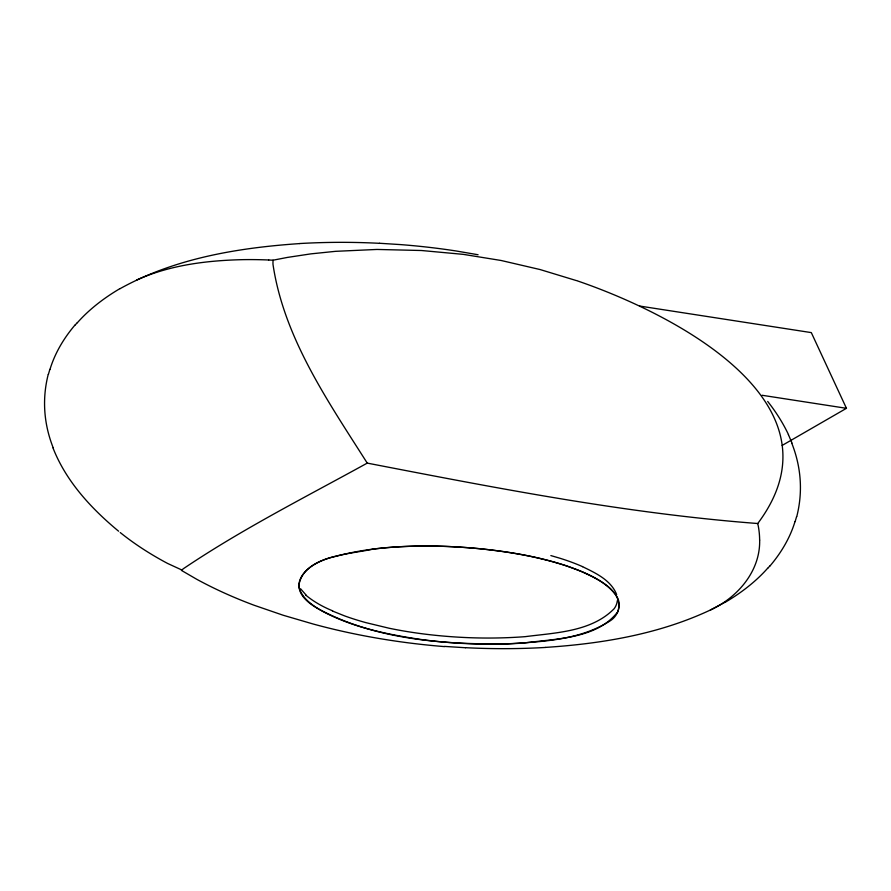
<?xml version="1.0" encoding="UTF-8"?>
<svg xmlns="http://www.w3.org/2000/svg" width="891" height="891" viewBox="0 0 891 891"><rect width="100%" height="100%" fill="white"/><g stroke="black" fill="none" stroke-linecap="round" stroke-linejoin="round"><path stroke-width="1.34" d="M759.655 540.091C760.402 571.387 737.191 597.972 709.826 610.279C658.494 634.281 601.692 643.736 545.526 647.401M576.633 280.665L540.124 269.561L501.098 260.484L463.331 254.369L421.443 250.505L376.96 249.447L335.584 251.329L310.881 253.868L287.392 257.421L273.058 260.205L272.969 262.489A146.982 84.857 0 0 0 272.991 264.337C283.873 337.945 328.2 401.529 367.237 463.108C496.499 488.079 626.262 513.517 757.729 523.518C848.833 402.041 670.611 312.696 577.379 280.877M48.392 374.365L49.84 369.409M796.587 516.635L795.14 521.591M75.267 324.914L77.216 322.709M769.724 566.086L767.764 568.291M120.229 532.551A350.152 202.157 0 0 0 167.564 563.424L181.842 569.995A54.184 31.285 0 0 1 183.635 568.536C242.185 529.076 305.468 497.156 367.237 463.108M782.153 445.433L846.45 408.312L811.311 332.61L639.649 306.047M120.062 288.673C174.669 258.312 237.819 247.832 299.454 243.599M724.918 602.327L710.35 610.023M136.613 280.041C169.992 264.961 207.113 260.439 243.421 259.637A254.871 147.149 0 0 1 268.714 259.994M268.714 259.994L273.058 260.205M379.51 243.265L400.438 244.591A440.065 254.069 0 0 1 456.181 250.984L478.088 254.748M465.47 647.735L444.542 646.409M762.106 395.27L846.45 408.312M550.861 555.583L559.492 558.111A170.471 98.422 0 0 1 582.58 566.643M332.421 611.003L344.539 615.87A206.857 119.427 0 0 0 366.056 622.675L389.111 628.233A280.71 162.062 0 0 0 427.324 634.414C459.745 638.246 492.545 639.125 525.111 636.664C555.516 632.733 591.546 631.864 614.244 608.609A43.147 24.915 0 0 0 617.329 600.645M582.547 566.676C595.589 573.013 611.026 580.152 616.65 594.553M181.419 570.385L196.744 579.284A397.497 229.488 0 0 0 254.169 605.267L283.138 615.236L313.186 624.023A452.828 261.442 0 0 0 444.498 646.599M118.603 531.214C91.294 508.594 66.09 481.407 53.003 447.95M305.958 594.887L300.59 588.795M615.146 594.119C602.784 578.95 583.494 571.933 565.573 565.573C527.015 553.255 486.486 548.165 446.146 546.428C409.214 545.247 371.714 546.673 335.874 556.34C305.769 562.421 279.651 587.581 318.566 608.976C375.479 639.571 442.537 644.438 506.055 643.926C541.36 641.765 579.54 640.451 610.179 620.838C618.811 615.469 622.33 603.107 615.714 594.921M788.39 434.574L791.988 443.05M299.966 590.221C304.132 599.955 313.532 606.047 322.33 611.193C352.591 627.342 386.794 634.336 420.418 639.415C454.766 644.082 489.593 645.362 524.186 643.001C555.672 638.602 596.97 639.148 617.931 611.605C623.934 590.499 597.616 579.172 582.402 571.899C550.003 558.367 514.942 552.543 480.216 548.767C444.587 545.292 408.546 544.846 372.961 549.123C349.974 554.347 303.697 555.583 298.853 585.365A46.766 27.008 0 0 0 299.554 589.029M757.729 523.518L758.252 525.946A231.382 133.583 0 0 1 759.633 540.091M332.621 610.836A110.016 63.517 0 0 1 305.646 595.01M545.537 647.445A422.78 244.089 0 0 1 465.47 647.679M791.731 443.083A346.254 199.907 0 0 1 796.743 516.646M795.006 521.58A288.027 166.294 0 0 1 769.857 566.119M767.63 568.258A240.403 138.796 0 0 1 725.04 602.383M767.697 401.451A377.138 217.738 0 0 1 788.457 434.563M53.248 447.917A346.254 199.907 0 0 1 48.237 374.354M49.974 369.42A288.027 166.294 0 0 1 75.122 324.881M77.35 322.742A240.403 138.796 0 0 1 119.951 288.617M299.443 243.555A422.78 244.089 0 0 1 379.51 243.321"/></g></svg>
